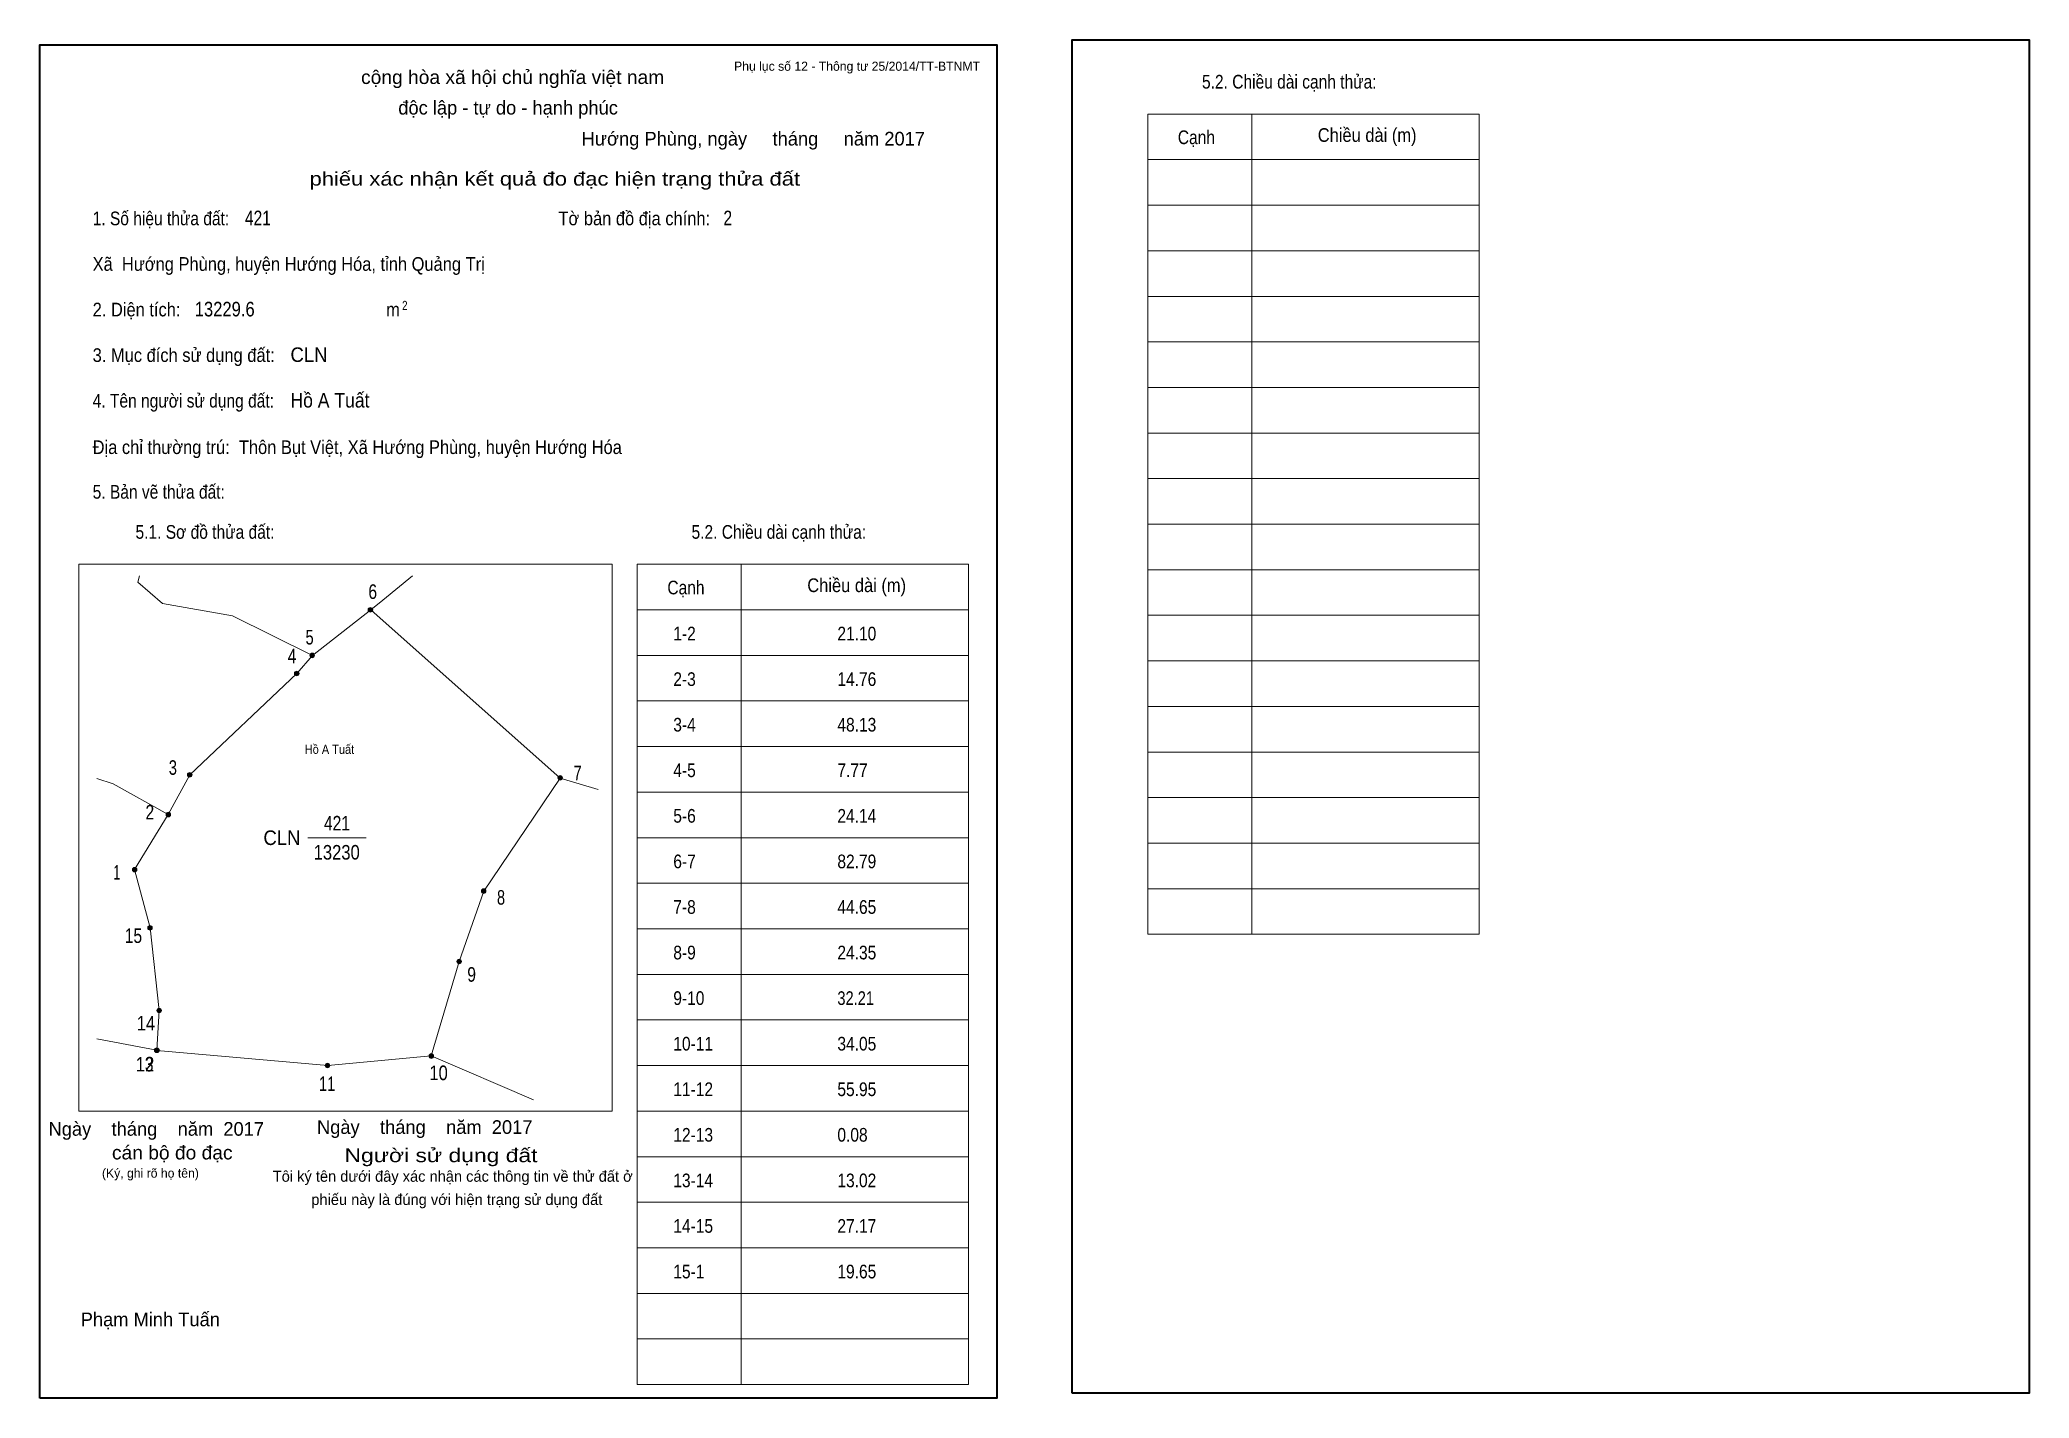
# Model space of a CAD drawing. Header units: centimetres. Extents: x 0 to 43.6, y 0 to 29.8.
import ezdxf
from ezdxf.enums import TextEntityAlignment as Align

# ---------------------------------------------------------------- set-up
doc = ezdxf.new("R2010")
doc.units = ezdxf.units.CM
doc.header["$LTSCALE"] = 0.12
for name, color, linetype in [('30', 7, 'Continuous'), ('34', 7, 'Continuous'), ('62', 7, 'Continuous')]:
    doc.layers.add(name, color=color, linetype=linetype)
for name, color, linetype, lineweight in [('32', 7, 'Continuous', 13), ('33', 7, 'Continuous', 13), ('61', 7, 'Continuous', 13), ('63', 7, 'Continuous', 13)]:
    doc.layers.add(name, color=color, linetype=linetype, lineweight=lineweight)

msp = doc.modelspace()

# ---------------------------------------------------------------- hatches: boundary and pattern name
at = {"layer": '32'}
for points in [[(7.3045, 17.3003, 1), (7.2045, 17.3003, 1)], [(6.0275, 16.3008, 1), (5.9275, 16.3008, 1)], [(5.6876, 15.9045, 1), (5.5876, 15.9045, 1)], [(3.3406, 13.6811, 1), (3.2406, 13.6811, 1)], [(11.4685, 13.6139, 1), (11.3685, 13.6139, 1)], [(2.8704, 12.8078, 1), (2.7704, 12.8078, 1)], [(2.1315, 11.5987, 1), (2.0315, 11.5987, 1)], [(9.7892, 11.1285, 1), (9.6892, 11.1285, 1)], [(2.4674, 10.3224, 1), (2.3674, 10.3224, 1)], [(9.2518, 9.5835, 1), (9.1518, 9.5835, 1)], [(2.6689, 8.5088, 1), (2.5689, 8.5088, 1)], [(2.6145, 7.6362, 1), (2.5145, 7.6362, 1)], [(2.6198, 7.6349, 1), (2.5198, 7.6349, 1)], [(8.6412, 7.5079, 1), (8.5412, 7.5079, 1)], [(6.3634, 7.3003, 1), (6.2634, 7.3003, 1)]]:
    msp.add_hatch(color=256, dxfattribs=at).paths.add_polyline_path(points)

# ---------------------------------------------------------------- linework, layer by layer
for centre in [(7.2545, 17.3003), (5.9775, 16.3008), (5.6376, 15.9045), (3.2906, 13.6811), (11.4185, 13.6139), (2.8204, 12.8078), (2.0815, 11.5987), (9.7392, 11.1285), (2.4174, 10.3224), (9.2018, 9.5835), (2.6189, 8.5088), (2.5645, 7.6362), (2.5698, 7.6349), (8.5912, 7.5079), (6.3134, 7.3003)]:
    msp.add_circle(centre, 0.05, dxfattribs=at)
at = {"layer": '33'}
msp.add_line((5.88, 12.3), (7.16, 12.3), dxfattribs=at)
at = {"layer": '61'}
for p, q in [((7.26, 17.3), (5.98, 16.3)), ((7.26, 17.3), (11.42, 13.61)), ((5.98, 16.3), (5.64, 15.9)), ((12.25, 13.36), (11.42, 13.61)), ((2.57, 7.64), (1.25, 7.89)), ((2.57, 7.63), (2.57, 7.64))]:
    msp.add_line(p, q, dxfattribs=at)
for points in [[(5.98, 16.3), (4.23, 17.17), (2.69, 17.44), (2.15, 17.91), (2.19, 18.05)], [(8.18, 18.05), (7.53, 17.51), (7.26, 17.3)], [(2.82, 12.81), (3.29, 13.68), (5.64, 15.9)], [(1.25, 13.6), (1.61, 13.48), (2.82, 12.81)], [(11.42, 13.61), (9.74, 11.13), (9.2, 9.58), (8.59, 7.51), (10.83, 6.55)], [(2.82, 12.81), (2.08, 11.6), (2.42, 10.32), (2.62, 8.51), (2.57, 7.64)], [(2.57, 7.63), (6.32, 7.3), (8.59, 7.51)]]:
    msp.add_lwpolyline(points, dxfattribs=at)
at = {"layer": '63'}
for p, q in [((24.31, 28.18), (31.58, 28.18)), ((24.31, 10.18), (24.31, 28.18)), ((26.59, 10.18), (26.59, 28.18)), ((31.58, 10.18), (31.58, 28.18)), ((24.31, 27.18), (31.58, 27.18)), ((24.31, 26.18), (31.58, 26.18)), ((24.31, 25.18), (31.58, 25.18)), ((24.31, 24.18), (31.58, 24.18)), ((24.31, 23.18), (31.58, 23.18)), ((24.31, 22.18), (31.58, 22.18)), ((24.31, 21.18), (31.58, 21.18)), ((24.31, 20.18), (31.58, 20.18)), ((24.31, 19.18), (31.58, 19.18)), ((0.86, 18.3), (12.56, 18.3)), ((0.86, 6.3), (0.86, 18.3)), ((12.56, 6.3), (12.56, 18.3)), ((13.11, 18.3), (20.38, 18.3)), ((13.11, 0.3), (13.11, 18.3)), ((15.39, 0.3), (15.39, 18.3)), ((20.38, 0.3), (20.38, 18.3)), ((24.31, 18.18), (31.58, 18.18)), ((13.11, 17.3), (20.38, 17.3)), ((24.31, 17.18), (31.58, 17.18)), ((13.11, 16.3), (20.38, 16.3)), ((24.31, 16.18), (31.58, 16.18)), ((13.11, 15.3), (20.38, 15.3)), ((24.31, 15.18), (31.58, 15.18)), ((13.11, 14.3), (20.38, 14.3)), ((24.31, 14.18), (31.58, 14.18)), ((13.11, 13.3), (20.38, 13.3)), ((24.31, 13.18), (31.58, 13.18)), ((13.11, 12.3), (20.38, 12.3)), ((24.31, 12.18), (31.58, 12.18)), ((24.31, 12.18), (31.58, 12.18)), ((13.11, 11.3), (20.38, 11.3)), ((24.31, 11.18), (31.58, 11.18)), ((13.11, 10.3), (20.38, 10.3)), ((24.31, 10.18), (31.58, 10.18)), ((13.11, 9.3), (20.38, 9.3)), ((13.11, 8.3), (20.38, 8.3)), ((13.11, 7.3), (20.38, 7.3)), ((0.86, 6.3), (12.56, 6.3)), ((13.11, 6.3), (20.38, 6.3)), ((13.11, 5.3), (20.38, 5.3)), ((13.11, 4.3), (20.38, 4.3)), ((13.11, 3.3), (20.38, 3.3)), ((13.11, 2.3), (20.38, 2.3)), ((13.11, 2.3), (20.38, 2.3)), ((13.11, 1.3), (20.38, 1.3)), ((13.11, 0.3), (20.38, 0.3))]:
    msp.add_line(p, q, dxfattribs=at)
at = {"layer": '63', "lineweight": 35}
for points in [[(0, 0), (0, 29.7), (21, 29.7), (21, 0)], [(22.65, 0.11), (22.65, 29.81), (43.65, 29.81), (43.65, 0.11)]]:
    msp.add_lwpolyline(points, close=True, dxfattribs=at)

# ---------------------------------------------------------------- texts
at = {"layer": '30'}
for s, width, p in [('1-2', 0.85, (13.9, 16.63)), ('21.10', 0.85, (17.5, 16.63)), ('2-3', 0.85, (13.9, 15.63)), ('14.76', 0.85, (17.5, 15.63)), ('3-4', 0.85, (13.9, 14.63)), ('48.13', 0.85, (17.5, 14.63)), ('4-5', 0.85, (13.9, 13.63)), ('7.77', 0.85, (17.5, 13.63)), ('5-6', 0.85, (13.9, 12.63)), ('24.14', 0.85, (17.5, 12.63)), ('6-7', 0.85, (13.9, 11.63)), ('82.79', 0.85, (17.5, 11.63)), ('7-8', 0.85, (13.9, 10.63)), ('44.65', 0.85, (17.5, 10.63)), ('8-9', 0.85, (13.9, 9.63)), ('24.35', 0.85, (17.5, 9.63)), ('9-10', 0.85, (13.9, 8.63)), ('32.21', 0.8, (17.5, 8.63)), ('10-11', 0.85, (13.9, 7.63)), ('34.05', 0.85, (17.5, 7.63)), ('11-12', 0.85, (13.9, 6.63)), ('55.95', 0.85, (17.5, 6.63)), ('12-13', 0.85, (13.9, 5.63)), ('0.08', 0.85, (17.5, 5.63)), ('13-14', 0.85, (13.9, 4.63)), ('13.02', 0.85, (17.5, 4.63)), ('14-15', 0.85, (13.9, 3.63)), ('27.17', 0.85, (17.5, 3.63)), ('15-1', 0.85, (13.9, 2.63)), ('19.65', 0.85, (17.5, 2.63))]:
    msp.add_text(s, height=0.3, dxfattribs=dict(at, width=width)).set_placement(p)
at = {"layer": '32'}
for s, width, p in [('6', 0.8, (7.305, 17.54)), ('5', 0.75, (5.92, 16.54)), ('4', 0.8, (5.535, 16.13)), ('3', 0.75, (2.92, 13.68)), ('7', 0.75, (11.8, 13.56)), ('2', 0.8, (2.415, 12.7)), ('1', 0.65, (1.69, 11.38)), ('8', 0.75, (10.12, 10.83)), ('15', 0.8, (2.055, 9.99)), ('9', 0.8, (9.475, 9.14)), ('14', 0.85, (2.33, 8.07)), ('12', 0.85, (2.31, 7.17)), ('13', 0.8, (2.305, 7.17)), ('11', 0.75, (6.305, 6.74)), ('10', 0.85, (8.75, 6.98))]:
    msp.add_text(s, height=0.32, dxfattribs=dict(at, width=width)).set_placement(p, align=Align.CENTER)
at = {"layer": '33'}
for s, width, p in [('421', 0.8, (6.52, 12.46)), ('13230', 0.85, (6.515, 11.82))]:
    msp.add_text(s, height=0.32, dxfattribs=dict(at, width=width)).set_placement(p, align=Align.CENTER)
at = {"layer": '33', "width": 0.95}
msp.add_text('CLN', height=0.32, dxfattribs=at).set_placement((5.72, 12.14), align=Align.RIGHT)
at = {"layer": '34'}
for s, width, p in [('421', 0.8, (4.5, 25.74)), ('2', 0.8, (15, 25.74)), ('13229.6', 0.85, (3.4, 23.74)), ('CLN', 0.95, (5.5, 22.74)), ('Hồ A Tuất', 0.9, (5.5, 21.74))]:
    msp.add_text(s, height=0.32, dxfattribs=dict(at, width=width)).set_placement(p)
at = {"layer": '62', "width": 0.9}
msp.add_text('Hồ A Tuất', height=0.2, dxfattribs=at).set_placement((6.355, 14.14), align=Align.CENTER)
at = {"layer": '63'}
for s, height, p in [('Phụ lục số 12 - Thông tư 25/2014/TT-BTNMT', 0.2, (20.63, 29.13)), ('Ngày    tháng    năm  2017', 0.3, (10.81, 5.8)), ('Ngày    tháng    năm  2017', 0.3, (4.92, 5.76)), ('(Ký, ghi rõ họ tên)', 0.2, (3.49, 4.84))]:
    msp.add_text(s, height=height, dxfattribs=at).set_placement(p, align=Align.RIGHT)
at = {"layer": '63', "width": 1.05}
msp.add_text('cộng hòa xã hội chủ nghĩa việt nam', height=0.3, dxfattribs=at).set_placement((10.375, 28.84), align=Align.CENTER)
at = {"layer": '63'}
for s, height, width, p in [('5.2. Chiều dài cạnh thửa:', 0.3, 0.85, (25.5, 28.74)), ('Cạnh', 0.3, 0.85, (24.97, 27.52)), ('Chiều dài (m)', 0.3, 0.9, (28.04, 27.57)), ('1. Số hiệu thửa đất:', 0.3, 0.85, (1.16, 25.74)), ('Tờ bản đồ địa chính:', 0.3, 0.9, (11.38, 25.74)), ('Xã  Hướng Phùng, huyện Hướng Hóa, tỉnh Quảng Trị', 0.3, 0.9, (1.16, 24.74)), ('2. Diện tích:', 0.3, 0.9, (1.16, 23.74)), ('2', 0.2, 0.8, (7.95, 23.88)), ('m', 0.3, 0.9, (7.6, 23.74)), ('3. Mục đích sử dụng đất:', 0.3, 0.9, (1.16, 22.74)), ('4. Tên người sử dụng đất:', 0.3, 0.85, (1.16, 21.74)), ('Địa chỉ thường trú:  Thôn Bụt Việt, Xã Hướng Phùng, huyện Hướng Hóa', 0.3, 0.9, (1.16, 20.72)), ('5. Bản vẽ thửa đất:', 0.3, 0.85, (1.16, 19.74)), ('5.1. Sơ đồ thửa đất:', 0.3, 0.85, (2.1, 18.86)), ('5.2. Chiều dài cạnh thửa:', 0.3, 0.85, (14.3, 18.86)), ('Cạnh', 0.3, 0.85, (13.77, 17.64)), ('Chiều dài (m)', 0.3, 0.9, (16.84, 17.69))]:
    msp.add_text(s, height=height, dxfattribs=dict(at, width=width)).set_placement(p)
for s, height, p in [('độc lập - tự do - hạnh phúc', 0.3, (10.275, 28.17)), ('Hướng Phùng, ngày     tháng     năm 2017', 0.3, (15.655, 27.49)), ('Tôi ký tên dưới đây xác nhận các thông tin về thử đất ở ', 0.24, (9.105, 4.75)), ('phiếu này là đúng với hiện trạng sử dụng đất', 0.24, (9.15, 4.24)), ('Phạm Minh Tuấn', 0.3, (2.425, 1.58))]:
    msp.add_text(s, height=height, dxfattribs=at).set_placement(p, align=Align.CENTER)
for s, width, p in [('phiếu xác nhận kết quả đo đạc hiện trạng thửa đất', 1.2, (16.68, 26.61)), ('cán bộ đo đạc', 1.05, (4.23, 5.24)), ('Người sử dụng đất', 1.25, (10.92, 5.18))]:
    msp.add_text(s, height=0.3, dxfattribs=dict(at, width=width)).set_placement(p, align=Align.RIGHT)

doc.saveas('drawing.dxf')
